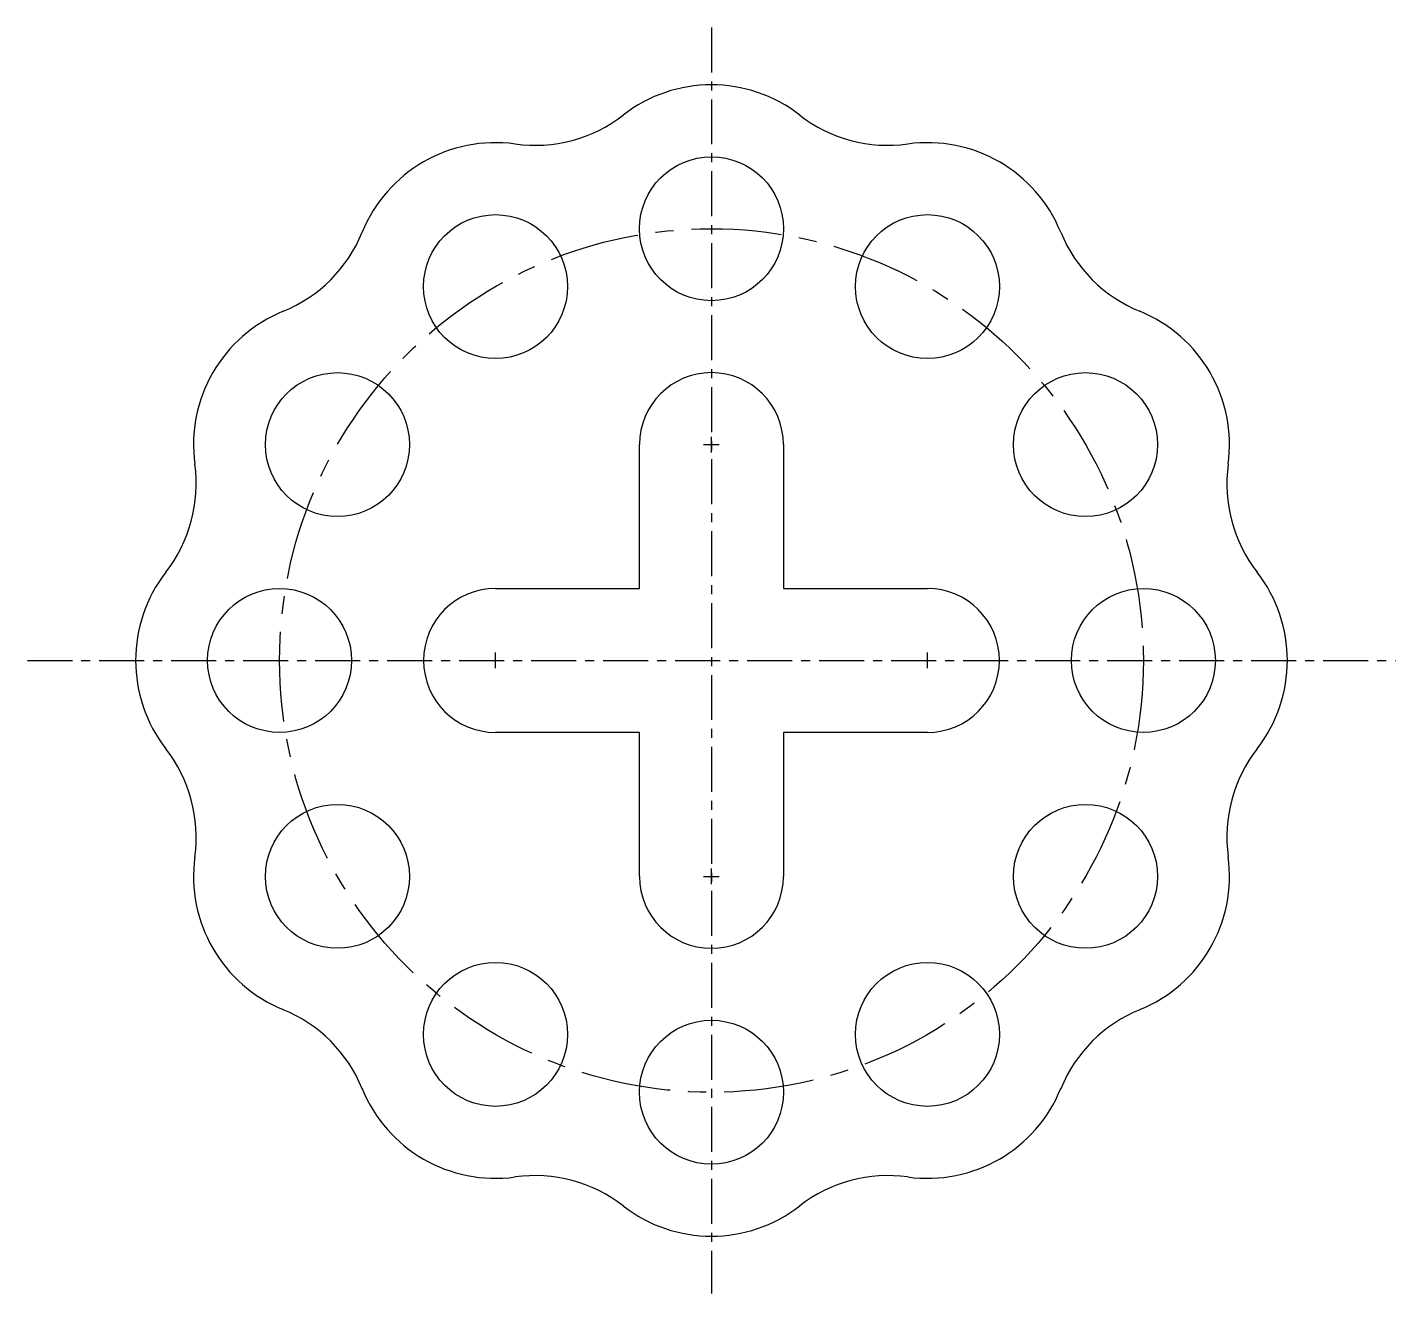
# Model space of a CAD drawing. Header units: millimetres. Extents: x 55 to 245, y -88 to 88.
import ezdxf

# ---------------------------------------------------------------- set-up
doc = ezdxf.new("R2010")
doc.units = ezdxf.units.MM
doc.header["$MEASUREMENT"] = 0
doc.linetypes.add('CENTER', pattern=[2, 1.25, -0.25, 0.25, -0.25])

msp = doc.modelspace()

# ---------------------------------------------------------------- linework, layer by layer
at = {"linetype": 'CENTER', "ltscale": 5}
for p, q in [((150.05, 88.14), (150.05, -87.83)), ((55.01, 0.16), (245.09, 0.16))]:
    msp.add_line(p, q, dxfattribs=at)
for p, q in [((150.05, 29.07), (150.05, 31.25)), ((140.05, 10.16), (140.05, 30.16)), ((148.96, 30.16), (151.14, 30.16)), ((160.05, 30.16), (160.05, 10.16)), ((120.05, 10.16), (140.05, 10.16)), ((160.05, 10.16), (180.05, 10.16)), ((118.96, 0.16), (121.14, 0.16)), ((120.05, -0.93), (120.05, 1.25)), ((178.96, 0.16), (181.14, 0.16)), ((180.05, -0.93), (180.05, 1.25)), ((140.05, -9.84), (120.05, -9.84)), ((140.05, -29.84), (140.05, -9.84)), ((180.05, -9.84), (160.05, -9.84)), ((160.05, -9.84), (160.05, -29.84)), ((148.96, -29.84), (151.14, -29.84)), ((150.05, -30.93), (150.05, -28.75))]:
    msp.add_line(p, q)
for centre in [(150.05, 60.16), (120.05, 52.12), (180.05, 52.12), (98.09, 30.16), (202.01, 30.16), (90.05, 0.16), (210.05, 0.16), (98.09, -29.84), (202.01, -29.84), (120.05, -51.8), (180.05, -51.8), (150.05, -59.84)]:
    msp.add_circle(centre, 10)
at = {"linetype": 'CENTER', "ltscale": 10}
msp.add_circle((150.05, 0.16), 60, dxfattribs=at)
for centre, radius, start, end in [((150.05, 60.16), 20, 52.1557, 127.8443), ((125.51, 91.75), 20, 262.1557, 307.8443), ((174.59, 91.75), 20, 232.1557, 277.8443), ((120.05, 52.12), 20, 82.1557, 157.8443), ((180.05, 52.12), 20, 22.1557, 97.8443), ((83.01, 67.21), 20, 292.1557, 337.8443), ((217.1, 67.21), 20, 202.1557, 247.8443), ((98.09, 30.16), 20, 112.1557, 187.8443), ((202.01, 30.16), 20, 352.1557, 67.8443), ((150.05, 30.16), 10, 0, 180), ((58.47, 24.7), 20, 322.1557, 7.8443), ((241.64, 24.7), 20, 172.1557, 217.8443), ((90.05, 0.16), 20, 142.1557, 217.8443), ((210.05, 0.16), 20, 322.1557, 37.8443), ((120.05, 0.16), 10, 90, 270), ((180.05, 0.16), 10, 270, 90), ((58.47, -24.38), 20, 352.1557, 37.8443), ((241.64, -24.38), 20, 142.1557, 187.8443), ((98.09, -29.84), 20, 172.1557, 247.8443), ((202.01, -29.84), 20, 292.1557, 7.8443), ((150.05, -29.84), 10, 180, 0), ((83.01, -66.89), 20, 22.1557, 67.8443), ((217.1, -66.89), 20, 112.1557, 157.8443), ((120.05, -51.8), 20, 202.1557, 277.8443), ((180.05, -51.8), 20, 262.1557, 337.8443), ((125.51, -91.43), 20, 52.1557, 97.8443), ((174.59, -91.43), 20, 82.1557, 127.8443), ((150.05, -59.84), 20, 232.1557, 307.8443)]:
    msp.add_arc(centre, radius, start, end)

doc.saveas('drawing.dxf')
